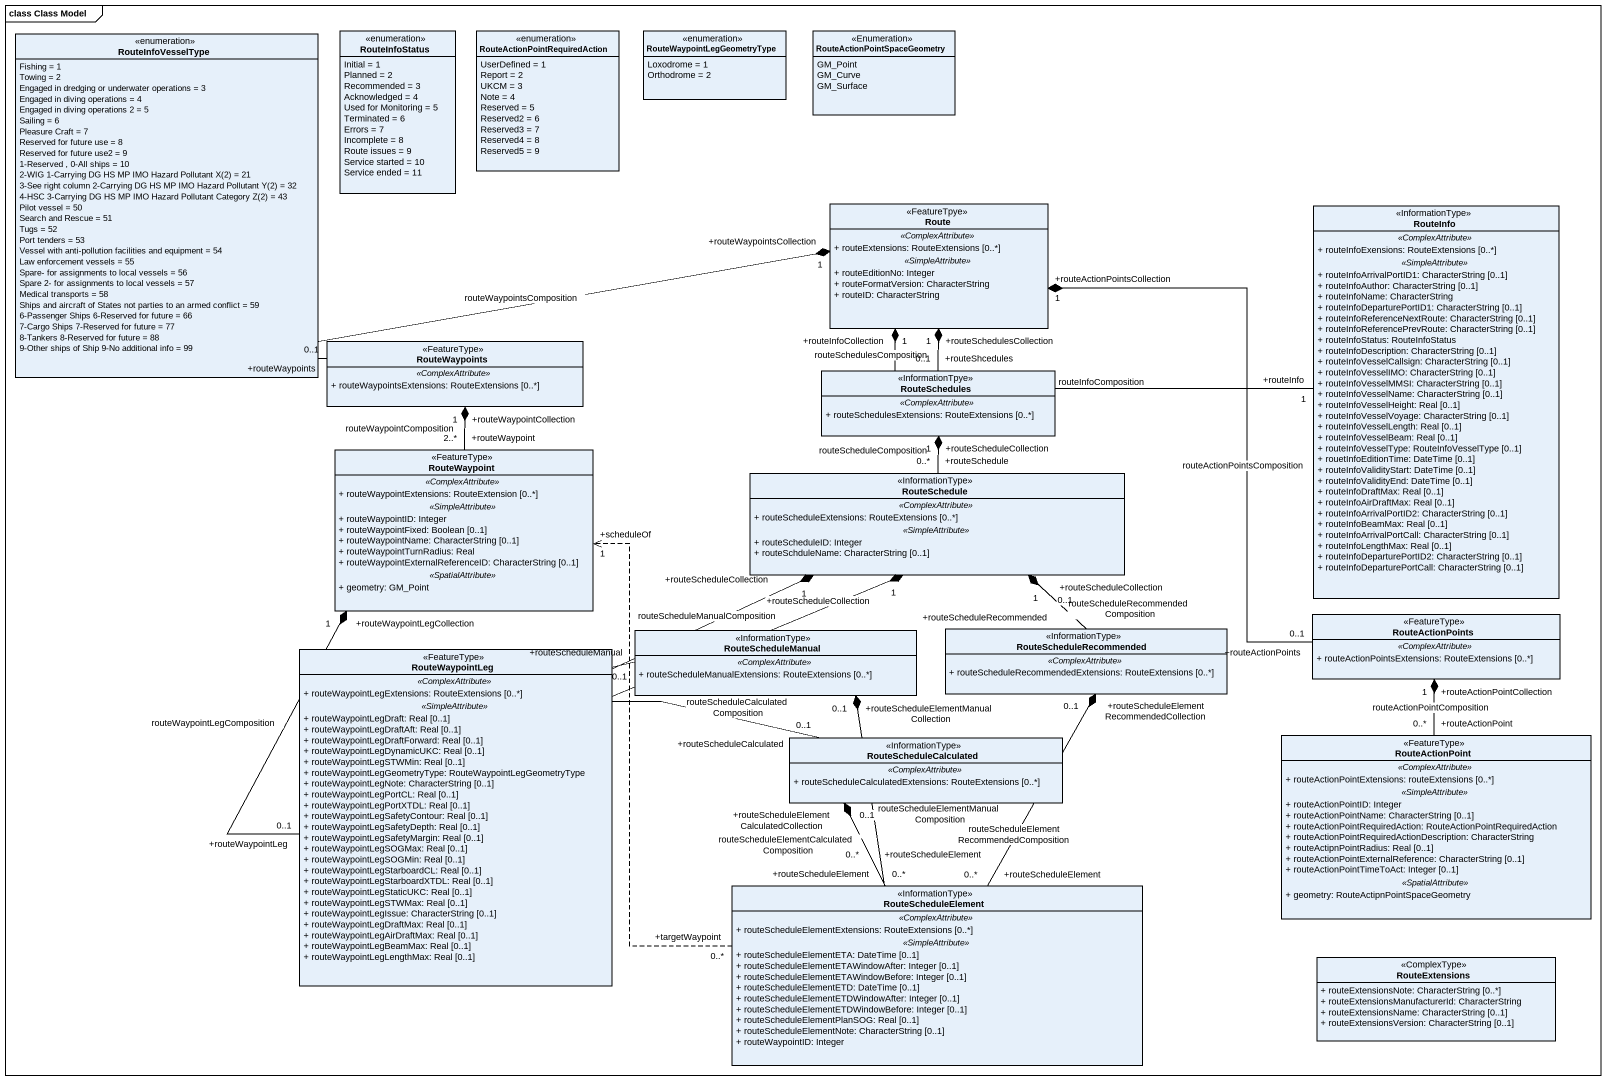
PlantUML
@startuml
mainframe class Class Model
hide circle
hide empty members
skinparam classAttributeIconSize 0
enum RouteInfoVesselType {
  Fishing = 1
  Towing = 2
  Engaged in dredging or underwater operations = 3
  Engaged in diving operations = 4
  Engaged in diving operations 2 = 5
  Sailing = 6
  Pleasure Craft = 7
  Reserved for future use = 8
  Reserved for future use2 = 9
  1-Reserved , 0-All ships = 10
  {field} 2-WIG 1-Carrying DG HS MP IMO Hazard Pollutant X(2) = 21
  {field} 3-See right column 2-Carrying DG HS MP IMO Hazard Pollutant Y(2) = 32
  {field} 4-HSC 3-Carrying DG HS MP IMO Hazard Pollutant Category Z(2) = 43
  Pilot vessel = 50
  Search and Rescue = 51
  Tugs = 52
  Port tenders = 53
  Vessel with anti-pollution facilities and equipment = 54
  Law enforcement vessels = 55
  Spare- for assignments to local vessels = 56
  Spare 2- for assignments to local vessels = 57
  Medical transports = 58
  Ships and aircraft of States not parties to an armed conflict = 59
  6-Passenger Ships 6-Reserved for future = 66
  7-Cargo Ships 7-Reserved for future = 77
  8-Tankers 8-Reserved for future = 88
  9-Other ships of Ship 9-No additional info = 99
}
enum RouteInfoStatus {
  Initial = 1
  Planned = 2
  Recommended = 3
  Acknowledged = 4
  Used for Monitoring = 5
  Terminated = 6
  Errors = 7
  Incomplete = 8
  Route issues = 9
  Service started = 10
  Service ended = 11
}
enum "RouteActionPointRequiredAction" as RouteActionPointRequiredActi {
  UserDefined = 1
  Report = 2
  UKCM = 3
  Note = 4
  Reserved = 5
  Reserved2 = 6
  Reserved3 = 7
  Reserved4 = 8
  Reserved5 = 9
}
enum RouteWaypointLegGeometryType {
  Loxodrome = 1
  Orthodrome = 2
}
enum "RouteActionPointSpaceGeometry" as RouteActionPointSpaceGeometr <<Enumeration>> {
  GM_Point
  GM_Curve
  GM_Surface
}
class Route <<FeatureTpye>> {
  .. <<ComplexAttribute>> ..
  + routeExtensions: RouteExtensions [0..*]
  .. <<SimpleAttribute>> ..
  + routeEditionNo: Integer
  + routeFormatVersion: CharacterString
  + routeID: CharacterString
}
class RouteInfo <<InformationType>> {
  .. <<ComplexAttribute>> ..
  + routeInfoExensions: RouteExtensions [0..*]
  .. <<SimpleAttribute>> ..
  + routeInfoArrivalPortID1: CharacterString [0..1]
  + routeInfoAuthor: CharacterString [0..1]
  + routeInfoName: CharacterString
  + routeInfoDeparturePortID1: CharacterString [0..1]
  + routeInfoReferenceNextRoute: CharacterString [0..1]
  + routeInfoReferencePrevRoute: CharacterString [0..1]
  + routeInfoStatus: RouteInfoStatus
  + routeInfoDescription: CharacterString [0..1]
  + routeInfoVesselCallsign: CharacterString [0..1]
  + routeInfoVesselIMO: CharacterString [0..1]
  + routeInfoVesselMMSI: CharacterString [0..1]
  + routeInfoVesselName: CharacterString [0..1]
  + routeInfoVesselHeight: Real [0..1]
  + routeInfoVesselVoyage: CharacterString [0..1]
  + routeInfoVesselLength: Real [0..1]
  + routeInfoVesselBeam: Real [0..1]
  + routeInfoVesselType: RouteInfoVesselType [0..1]
  + rouetInfoEditionTime: DateTime [0..1]
  + routeInfoValidityStart: DateTime [0..1]
  + routeInfoValidityEnd: DateTime [0..1]
  + routeInfoDraftMax: Real [0..1]
  + routeInfoAirDraftMax: Real [0..1]
  + routeInfoArrivalPortID2: CharacterString [0..1]
  + routeInfoBeamMax: Real [0..1]
  + routeInfoArrivalPortCall: CharacterString [0..1]
  + routeInfoLengthMax: Real [0..1]
  + routeInfoDeparturePortID2: CharacterString [0..1]
  + routeInfoDeparturePortCall: CharacterString [0..1]
}
class RouteWaypoints <<FeatureType>> {
  .. <<ComplexAttribute>> ..
  + routeWaypointsExtensions: RouteExtensions [0..*]
}
class RouteSchedules <<InformationTpye>> {
  .. <<ComplexAttribute>> ..
  + routeSchedulesExtensions: RouteExtensions [0..*]
}
class RouteWaypoint <<FeatureType>> {
  .. <<ComplexAttribute>> ..
  + routeWaypointExtensions: RouteExtension [0..*]
  .. <<SimpleAttribute>> ..
  + routeWaypointID: Integer
  + routeWaypointFixed: Boolean [0..1]
  + routeWaypointName: CharacterString [0..1]
  + routeWaypointTurnRadius: Real
  + routeWaypointExternalReferenceID: CharacterString [0..1]
  .. <<SpatialAttribute>> ..
  + geometry: GM_Point
}
class RouteSchedule <<InformationType>> {
  .. <<ComplexAttribute>> ..
  + routeScheduleExtensions: RouteExtensions [0..*]
  .. <<SimpleAttribute>> ..
  + routeScheduleID: Integer
  + routeSchduleName: CharacterString [0..1]
}
class RouteActionPoints <<FeatureType>> {
  .. <<ComplexAttribute>> ..
  + routeActionPointsExtensions: RouteExtensions [0..*]
}
class RouteWaypointLeg <<FeatureType>> {
  .. <<ComplexAttribute>> ..
  + routeWaypointLegExtensions: RouteExtensions [0..*]
  .. <<SimpleAttribute>> ..
  + routeWaypointLegDraft: Real [0..1]
  + routeWaypointLegDraftAft: Real [0..1]
  + routeWaypointLegDraftForward: Real [0..1]
  + routeWaypointLegDynamicUKC: Real [0..1]
  + routeWaypointLegSTWMin: Real [0..1]
  + routeWaypointLegGeometryType: RouteWaypointLegGeometryType
  + routeWaypointLegNote: CharacterString [0..1]
  + routeWaypointLegPortCL: Real [0..1]
  + routeWaypointLegPortXTDL: Real [0..1]
  + routeWaypointLegSafetyContour: Real [0..1]
  + routeWaypointLegSafetyDepth: Real [0..1]
  + routeWaypointLegSafetyMargin: Real [0..1]
  + routeWaypointLegSOGMax: Real [0..1]
  + routeWaypointLegSOGMin: Real [0..1]
  + routeWaypointLegStarboardCL: Real [0..1]
  + routeWaypointLegStarboardXTDL: Real [0..1]
  + routeWaypointLegStaticUKC: Real [0..1]
  + routeWaypointLegSTWMax: Real [0..1]
  + routeWaypointLegIssue: CharacterString [0..1]
  + routeWaypointLegDraftMax: Real [0..1]
  + routeWaypointLegAirDraftMax: Real [0..1]
  + routeWaypointLegBeamMax: Real [0..1]
  + routeWaypointLegLengthMax: Real [0..1]
}
class RouteScheduleManual <<InformationType>> {
  .. <<ComplexAttribute>> ..
  + routeScheduleManualExtensions: RouteExtensions [0..*]
}
class RouteScheduleRecommended <<InformationType>> {
  .. <<ComplexAttribute>> ..
  + routeScheduleRecommendedExtensions: RouteExtensions [0..*]
}
class RouteScheduleCalculated <<InformationType>> {
  .. <<ComplexAttribute>> ..
  + routeScheduleCalculatedExtensions: RouteExtensions [0..*]
}
class RouteActionPoint <<FeatureType>> {
  .. <<ComplexAttribute>> ..
  + routeActionPointExtensions: routeExtensions [0..*]
  .. <<SimpleAttribute>> ..
  + routeActionPointID: Integer
  + routeActionPointName: CharacterString [0..1]
  + routeActionPointRequiredAction: RouteActionPointRequiredAction
  + routeActionPointRequiredActionDescription: CharacterString
  + routeActipnPointRadius: Real [0..1]
  + routeActionPointExternalReference: CharacterString [0..1]
  + routeActionPointTimeToAct: Integer [0..1]
  .. <<SpatialAttribute>> ..
  + geometry: RouteActipnPointSpaceGeometry
}
class RouteScheduleElement <<InformationType>> {
  .. <<ComplexAttribute>> ..
  + routeScheduleElementExtensions: RouteExtensions [0..*]
  .. <<SimpleAttribute>> ..
  + routeScheduleElementETA: DateTime [0..1]
  + routeScheduleElementETAWindowAfter: Integer [0..1]
  + routeScheduleElementETAWindowBefore: Integer [0..1]
  + routeScheduleElementETD: DateTime [0..1]
  + routeScheduleElementETDWindowAfter: Integer [0..1]
  + routeScheduleElementETDWindowBefore: Integer [0..1]
  + routeScheduleElementPlanSOG: Real [0..1]
  + routeScheduleElementNote: CharacterString [0..1]
  + routeWaypointID: Integer
}
class RouteExtensions <<ComplexType>> {
  + routeExtensionsNote: CharacterString [0..*]
  + routeExtensionsManufacturerId: CharacterString
  + routeExtensionsName: CharacterString [0..1]
  + routeExtensionsVersion: CharacterString [0..1]
}
RouteInfo "+routeInfo\n1" -left-* "+routeInfoCollection\n1" Route : routeInfoComposition
RouteWaypoints "+routeWaypoints\n0..1" -right-* "+routeWaypointsCollection\n1" Route : routeWaypointsComposition
RouteSchedules "+routeShcedules\n0..1" -up-* "+routeSchedulesCollection\n1" Route : routeSchedulesComposition
RouteWaypoint "+routeWaypoint\n2..*" -up-* "+routeWaypointCollection\n1" RouteWaypoints : routeWaypointComposition
RouteSchedule "+routeSchedule\n0..*" -up-* "+routeScheduleCollection\n1" RouteSchedules : routeScheduleComposition
RouteActionPoints "+routeActionPoints\n0..1" -up-* "+routeActionPointsCollection\n1" Route : routeActionPointsComposition
RouteWaypointLeg "+routeWaypointLeg\n0..1" -up-* "+routeWaypointLegCollection\n1" RouteWaypoint : routeWaypointLegComposition
RouteScheduleManual "+routeScheduleManual\n0..1" -up-* "+routeScheduleCollection\n1" RouteSchedule : routeScheduleManualComposition
RouteScheduleRecommended "+routeScheduleRecommended\n0..1" -up-* "+routeScheduleCollection\n1" RouteSchedule : routeScheduleRecommendedComposition
RouteScheduleCalculated "+routeScheduleCalculated\n0..1" -up-* "+routeScheduleCollection\n1" RouteSchedule : routeScheduleCalculatedComposition
RouteActionPoint "+routeActionPoint\n0..*" -up-* "+routeActionPointCollection\n1" RouteActionPoints : routeActionPointComposition
RouteScheduleElement "+targetWaypoint\n0..*" .up.> "+scheduleOf\n1" RouteWaypoint
RouteScheduleElement "+routeScheduleElement\n0..*" -up-* "+routeScheduleElementManualCollection\n0..1" RouteScheduleManual : routeScheduleElementManualComposition
RouteScheduleElement "+routeScheduleElement\n0..*" -up-* "+routeScheduleElementRecommendedCollection\n0..1" RouteScheduleRecommended : routeScheduleElementRecommendedComposition
RouteScheduleElement "+routeScheduleElement\n0..*" -up-* "+routeScheduleElementCalculatedCollection\n0..1" RouteScheduleCalculated : routeScheduleElementCalculatedComposition
@enduml
